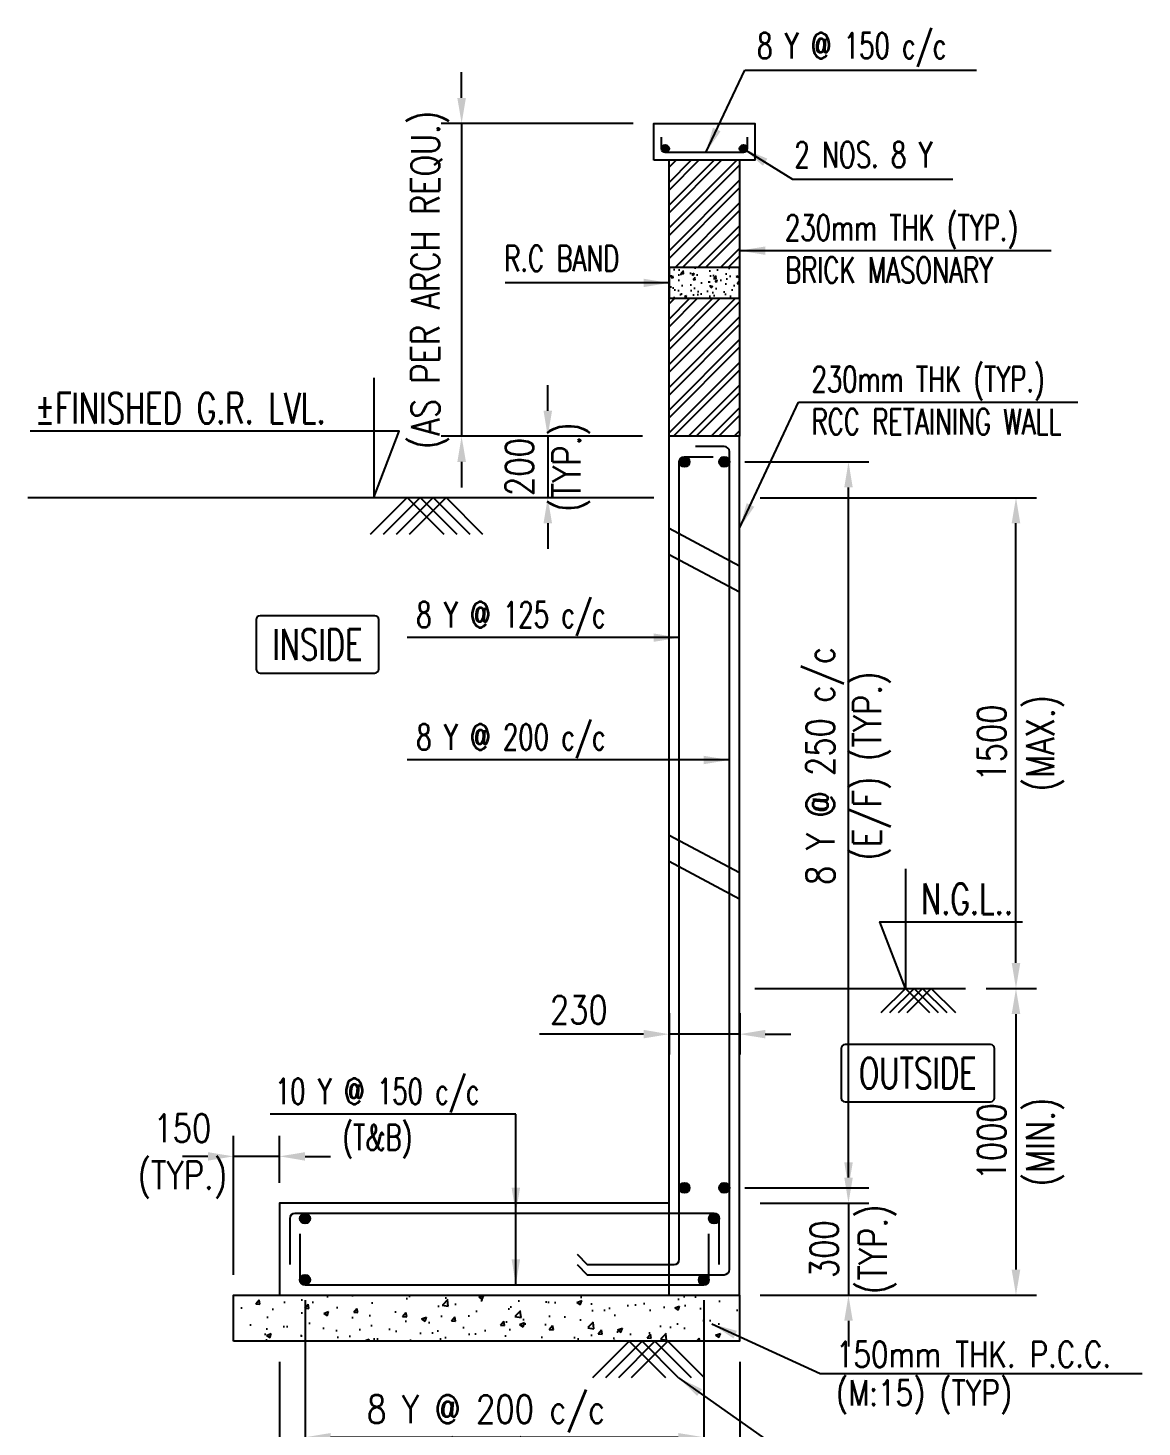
# Model space of a CAD drawing. Extents: x 455722 to 1142355, y -625363 to -272741.
# Drawn here: x 660923 to 671818, y -306547 to -292864 of the extents above; entities that cross this region are included whole.
import ezdxf
from ezdxf.enums import TextEntityAlignment as Align
from ezdxf.lldxf.tags import DXFTag

# ---------------------------------------------------------------- set-up
doc = ezdxf.new("R2010")
doc.units = 0
doc.header["$LTSCALE"] = 500
doc.header["$MEASUREMENT"] = 0
doc.layers.get('DEFPOINTS').update_dxf_attribs({"color": 4})
for name, color, linetype in [('NO. BEAM', 3, 'Continuous'), ('S- PILE CAP', 4, 'Continuous'), ('S-COLUMN', 1, 'Continuous'), ('S-CONCRET LINE', 4, 'Continuous'), ('S-DIM-1', 5, 'Continuous'), ('S-FOOTING', 4, 'Continuous'), ('S-HATCH', 253, 'Continuous'), ('S-LEVEL SECTION', 3, 'Continuous'), ('S-PCC', 9, 'Continuous'), ('S-REINFORCEMENT', 6, 'Continuous'), ('S-RETAINING WALL', 6, 'Continuous'), ('S-TEXT-1', 4, 'Continuous'), ('TITLE', 4, 'Continuous')]:
    doc.layers.add(name, color=color, linetype=linetype)
doc.layers.add('RIDE-PROFILE', color=8, linetype='Continuous', lineweight=25)
doc.styles.add('ROMANS', font='r.shx', dxfattribs={"width": 0.8, "height": 275, "bigfont": 'bigfont.shx'})
tags = doc.linetypes.add('HIDDEN', pattern=[0.375, 0.25, -0.125]).pattern_tags.tags
tags[6:7] = [DXFTag(74, 4), DXFTag(75, 0), DXFTag(340, '0'), DXFTag(46, 1.0), DXFTag(50, 0.0), DXFTag(44, 0.0), DXFTag(45, 0.0)]
tags[4:5] = [DXFTag(74, 4), DXFTag(75, 0), DXFTag(340, '0'), DXFTag(46, 1.0), DXFTag(50, 0.0), DXFTag(44, 0.0), DXFTag(45, 0.0)]
doc.dimstyles.new('dim100', dxfattribs={"dimtxt": 250, "dimasz": 250, "dimexe": 200, "dimexo": 200, "dimgap": 100, "dimtad": 1, "dimdec": 0, "dimzin": 0, "dimdsep": 46, "dimtxsty": 'ROMANS', "dimcen": 0, "dimclrd": 5, "dimclre": 5, "dimclrt": 4, "dimadec": 0, "dimazin": 0, "dimtfac": 1, "dimtdec": 0, "dimtix": 1, "dimtofl": 0, "dimtmove": 2, "dimatfit": 3, "dimfxl": 0, "dimtolj": 1, "dimtzin": 0, "dimlwd": -1, "dimlwe": -1, "dimarcsym": 0})
doc.dimstyles.new('dim33.33', dxfattribs={"dimtxt": 250, "dimasz": 250, "dimexe": 200, "dimexo": 200, "dimgap": 100, "dimtad": 1, "dimdec": 0, "dimlfac": 0.333331, "dimzin": 0, "dimdsep": 46, "dimtxsty": 'ROMANS', "dimcen": 0, "dimclrd": 5, "dimclre": 5, "dimclrt": 4, "dimadec": 0, "dimazin": 0, "dimtfac": 1, "dimtdec": 0, "dimtix": 1, "dimtofl": 0, "dimtmove": 2, "dimatfit": 3, "dimfxl": 0, "dimtolj": 1, "dimtzin": 0, "dimlwd": -1, "dimlwe": -1, "dimarcsym": 0})

# ---------------------------------------------------------------- blocks, each defined once
blk = doc.blocks.new('*D255')
at = {"layer": 'DEFPOINTS', "color": 0, "transparency": 16777216}
for p in [(667733, -297108, 0), (668947, -297108), (667733, -304208, 0)]:
    blk.add_point(p, dxfattribs=at)
at = {"layer": 'S-DIM-1', "color": 5, "transparency": 16777216}
for p, q in [((667933, -297108), (669147, -297108)), ((667933, -304208), (669147, -304208))]:
    blk.add_line(p, q, dxfattribs=at)
at = {"layer": 'S-DIM-1', "color": 5, "lineweight": -3, "transparency": 16777216}
blk.add_line((668947, -303958), (668947, -297358), dxfattribs=at)
at = {"layer": 'S-DIM-1', "color": 5, "transparency": 16777216}
for points in [[(668906, -297358), (668989, -297358), (668947, -297108)], [(668906, -303958), (668989, -303958), (668947, -304208)]]:
    blk.add_solid(points, dxfattribs=at)
at = {"layer": 'S-DIM-1', "color": 4, "transparency": 16777216, "insert": (668947, -300081), "char_height": 275, "attachment_point": 5, "rotation": 90, "style": 'ROMANS'}
blk.add_mtext('\\A1;8 Y @ 250 c/c\\P(E/F) (TYP.)', dxfattribs=at)
blk = doc.blocks.new('*D256')
at = {"layer": 'DEFPOINTS', "color": 0, "transparency": 16777216}
for p in [(667883, -304358), (667883, -305258), (668947, -305258)]:
    blk.add_point(p, dxfattribs=at)
at = {"layer": 'S-DIM-1', "color": 5, "lineweight": -3, "transparency": 16777216}
for p, q in [((668947, -304108), (668947, -303858)), ((668947, -304358), (668947, -305258)), ((668947, -305508), (668947, -305758))]:
    blk.add_line(p, q, dxfattribs=at)
at = {"layer": 'S-DIM-1', "color": 5, "transparency": 16777216}
for p, q in [((668083, -304358), (669147, -304358)), ((668083, -305258), (669147, -305258))]:
    blk.add_line(p, q, dxfattribs=at)
for points in [[(668906, -304108), (668989, -304108), (668947, -304358)], [(668906, -305508), (668989, -305508), (668947, -305258)]]:
    blk.add_solid(points, dxfattribs=at)
at = {"layer": 'S-DIM-1', "color": 4, "transparency": 16777216, "char_height": 275, "rotation": 90, "style": 'ROMANS'}
for s, insert, attachment_point in [('\\A1;(TYP.)', (669047, -304808), 2), ('\\A1;300', (668847, -304808), 8)]:
    blk.add_mtext(s, dxfattribs=dict(at, insert=insert, attachment_point=attachment_point))
blk = doc.blocks.new('*D257')
at = {"layer": 'DEFPOINTS', "color": 0, "transparency": 16777216}
for p in [(663633, -305108, -30), (667533, -305108, -19), (667533, -306647)]:
    blk.add_point(p, dxfattribs=at)
at = {"layer": 'S-DIM-1', "color": 5, "transparency": 16777216}
for p, q in [((663633, -305308), (663633, -306847)), ((667533, -305308), (667533, -306847)), ((663883, -306647), (667283, -306647))]:
    blk.add_line(p, q, dxfattribs=at)
for points in [[(663883, -306606), (663883, -306689), (663633, -306647)], [(667283, -306606), (667283, -306689), (667533, -306647)]]:
    blk.add_solid(points, dxfattribs=at)
at = {"layer": 'S-DIM-1', "color": 4, "transparency": 16777216, "insert": (665404, -306647), "char_height": 275, "attachment_point": 5, "style": 'ROMANS'}
blk.add_mtext('\\A1;8 Y @ 200 c/c\\P(T&B)', dxfattribs=at)
blk = doc.blocks.new('*D258')
at = {"layer": 'DEFPOINTS', "color": 0, "transparency": 16777216}
for p in [(663383, -305708, -30), (667883, -305708, -19), (667883, -307593)]:
    blk.add_point(p, dxfattribs=at)
at = {"layer": 'S-DIM-1', "color": 5, "transparency": 16777216}
for p, q in [((663383, -305908), (663383, -307793)), ((667883, -305908), (667883, -307793)), ((663633, -307593), (667633, -307593))]:
    blk.add_line(p, q, dxfattribs=at)
for points in [[(663633, -307551), (663633, -307635), (663383, -307593)], [(667633, -307551), (667633, -307635), (667883, -307593)]]:
    blk.add_solid(points, dxfattribs=at)
at = {"layer": 'S-DIM-1', "color": 4, "transparency": 16777216, "insert": (665409, -307593), "char_height": 275, "attachment_point": 5, "style": 'ROMANS'}
blk.add_mtext('\\A1;1500\\P(TYP.)', dxfattribs=at)
blk = doc.blocks.new('*D259')
at = {"layer": 'DEFPOINTS', "color": 0, "transparency": 16777216}
for p in [(670092, -302258), (667883, -305258), (670585, -305258)]:
    blk.add_point(p, dxfattribs=at)
at = {"layer": 'S-DIM-1', "color": 5, "transparency": 16777216}
for p, q in [((670292, -302258), (670785, -302258)), ((668083, -305258), (670785, -305258))]:
    blk.add_line(p, q, dxfattribs=at)
at = {"layer": 'S-DIM-1', "color": 5, "lineweight": -3, "transparency": 16777216}
blk.add_line((670585, -302508), (670585, -305008), dxfattribs=at)
at = {"layer": 'S-DIM-1', "color": 5, "transparency": 16777216}
for points in [[(670543, -302508), (670627, -302508), (670585, -302258)], [(670543, -305008), (670627, -305008), (670585, -305258)]]:
    blk.add_solid(points, dxfattribs=at)
at = {"layer": 'S-DIM-1', "color": 4, "transparency": 16777216, "char_height": 275, "rotation": 90, "style": 'ROMANS'}
for s, insert, attachment_point in [('\\A1;1000', (670485, -303758), 8), ('\\A1;(MIN.)', (670685, -303758), 2)]:
    blk.add_mtext(s, dxfattribs=dict(at, insert=insert, attachment_point=attachment_point))
blk = doc.blocks.new('*D260')
at = {"layer": 'DEFPOINTS', "color": 0, "transparency": 16777216}
for p in [(667883, -297458), (670585, -297458), (670092, -302258)]:
    blk.add_point(p, dxfattribs=at)
at = {"layer": 'S-DIM-1', "color": 5, "transparency": 16777216}
for p, q in [((668083, -297458), (670785, -297458)), ((670292, -302258), (670785, -302258))]:
    blk.add_line(p, q, dxfattribs=at)
at = {"layer": 'S-DIM-1', "color": 5, "lineweight": -3, "transparency": 16777216}
blk.add_line((670585, -302008), (670585, -297708), dxfattribs=at)
at = {"layer": 'S-DIM-1', "color": 5, "transparency": 16777216}
for points in [[(670543, -297708), (670627, -297708), (670585, -297458)], [(670543, -302008), (670627, -302008), (670585, -302258)]]:
    blk.add_solid(points, dxfattribs=at)
at = {"layer": 'S-DIM-1', "color": 4, "transparency": 16777216, "char_height": 275, "rotation": 90, "style": 'ROMANS'}
for s, insert, attachment_point in [('\\A1;{1500', (670485, -299858), 8), ('\\A1;(MAX.)}', (670685, -299858), 2)]:
    blk.add_mtext(s, dxfattribs=dict(at, insert=insert, attachment_point=attachment_point))
blk = doc.blocks.new('*D261')
at = {"layer": 'DEFPOINTS', "color": 0, "transparency": 16777216}
for p in [(662933, -303900), (663383, -304358), (662933, -305258)]:
    blk.add_point(p, dxfattribs=at)
at = {"layer": 'S-DIM-1', "color": 5, "transparency": 16777216}
for p, q in [((662933, -305058), (662933, -303700)), ((663383, -304158), (663383, -303700))]:
    blk.add_line(p, q, dxfattribs=at)
at = {"layer": 'S-DIM-1', "color": 5, "lineweight": -3, "transparency": 16777216}
for p, q in [((662683, -303900), (662433, -303900)), ((663383, -303900), (662933, -303900)), ((663633, -303900), (663883, -303900))]:
    blk.add_line(p, q, dxfattribs=at)
at = {"layer": 'S-DIM-1', "color": 5, "transparency": 16777216}
for points in [[(662683, -303859), (662683, -303942), (662933, -303900)], [(663633, -303859), (663633, -303942), (663383, -303900)]]:
    blk.add_solid(points, dxfattribs=at)
at = {"layer": 'S-DIM-1', "color": 4, "transparency": 16777216, "insert": (662433, -303900), "char_height": 275, "attachment_point": 5, "style": 'ROMANS'}
blk.add_mtext('\\A1;150\\P(TYP.)', dxfattribs=at)
blk = doc.blocks.new('*D262')
at = {"layer": 'DEFPOINTS', "color": 0, "transparency": 16777216}
for p in [(667133, -296858, -1), (666006, -297458), (667043, -297458, -1)]:
    blk.add_point(p, dxfattribs=at)
at = {"layer": 'S-DIM-1', "color": 5, "lineweight": -3, "transparency": 16777216}
for p, q in [((666006, -296608), (666006, -296358)), ((666006, -296858), (666006, -297458)), ((666006, -297708), (666006, -297958))]:
    blk.add_line(p, q, dxfattribs=at)
at = {"layer": 'S-DIM-1', "color": 5, "transparency": 16777216}
for p, q in [((666933, -296858), (665806, -296858)), ((666843, -297458), (665806, -297458))]:
    blk.add_line(p, q, dxfattribs=at)
for points in [[(665965, -296608), (666048, -296608), (666006, -296858)], [(665965, -297708), (666048, -297708), (666006, -297458)]]:
    blk.add_solid(points, dxfattribs=at)
at = {"layer": 'S-DIM-1', "color": 4, "transparency": 16777216, "insert": (666006, -297158), "char_height": 275, "attachment_point": 5, "rotation": 90, "style": 'ROMANS'}
blk.add_mtext('\\A1;200\\P(TYP.)', dxfattribs=at)
blk = doc.blocks.new('*D263')
at = {"layer": 'DEFPOINTS', "color": 0, "transparency": 16777216}
for p in [(667043, -293798), (665164, -296858), (667133, -296858)]:
    blk.add_point(p, dxfattribs=at)
at = {"layer": 'S-DIM-1', "color": 5, "lineweight": -3, "transparency": 16777216}
for p, q in [((665164, -293548), (665164, -293298)), ((665164, -293798), (665164, -296858)), ((665164, -297108), (665164, -297358))]:
    blk.add_line(p, q, dxfattribs=at)
at = {"layer": 'S-DIM-1', "color": 5, "transparency": 16777216}
for p, q in [((666843, -293798), (664964, -293798)), ((666933, -296858), (664964, -296858))]:
    blk.add_line(p, q, dxfattribs=at)
for points in [[(665122, -293548), (665206, -293548), (665164, -293798)], [(665122, -297108), (665206, -297108), (665164, -296858)]]:
    blk.add_solid(points, dxfattribs=at)
at = {"layer": 'S-DIM-1', "color": 4, "transparency": 16777216, "insert": (664855, -295328), "char_height": 275, "attachment_point": 5, "rotation": 90, "style": 'ROMANS'}
blk.add_mtext('\\A1;(AS PER ARCH REQU.)', dxfattribs=at)
blk = doc.blocks.new('*D347')
at = {"layer": 'DEFPOINTS', "color": 0, "transparency": 16777216}
for p in [(667193, -302300, -19), (667883, -302300, -19), (667193, -302705)]:
    blk.add_point(p, dxfattribs=at)
at = {"layer": 'S-DIM-1', "color": 5, "transparency": 16777216}
for p, q in [((667193, -302500), (667193, -302905)), ((667883, -302500), (667883, -302905))]:
    blk.add_line(p, q, dxfattribs=at)
at = {"layer": 'S-DIM-1', "color": 5, "lineweight": -3, "transparency": 16777216}
for p, q in [((666943, -302705), (665927, -302705)), ((667883, -302705), (667193, -302705)), ((668133, -302705), (668383, -302705))]:
    blk.add_line(p, q, dxfattribs=at)
at = {"layer": 'S-DIM-1', "color": 5, "transparency": 16777216}
for points in [[(666943, -302663), (666943, -302746), (667193, -302705)], [(668133, -302663), (668133, -302746), (667883, -302705)]]:
    blk.add_solid(points, dxfattribs=at)
at = {"layer": 'S-DIM-1', "color": 4, "transparency": 16777216, "insert": (666310, -302467), "char_height": 275, "attachment_point": 5, "style": 'ROMANS'}
blk.add_mtext('\\A1;230', dxfattribs=at)

msp = doc.modelspace()

# ---------------------------------------------------------------- hatches: boundary and pattern name
at = {"layer": 'S-HATCH'}
h = msp.add_hatch(dxfattribs=at)
h.set_pattern_fill('ANSI32', color=256, scale=420, style=0)
h.set_pattern_definition([(45, (-8024004.7, 103945.94), (-111.369318, 111.369318), []), (45, (-8023930.46, 103945.94), (-111.369318, 111.369318), [])])
h.paths.add_polyline_path([(667192.586, -295207.68), (667882.586, -295207.68), (667882.586, -294157.68), (667192.586, -294157.68)])
h.paths.add_polyline_path([(667882.586, -295507.68), (667192.586, -295507.68), (667192.586, -296857.68), (667882.586, -296857.68)])
at = {"layer": 'S-PCC', "linetype": 'ByBlock'}
h = msp.add_hatch(dxfattribs=at)
h.set_pattern_fill('AR-CONC,_O', color=256, scale=30)
h.set_pattern_definition([(50, (-17656208.87, 1114632.25), (215.1780548, -18.8256405), [22.5, -247.5]), (355, (-17656208.87, 1114632.25), (-41.6254, 225.65764), [18, -198]), (100.4514445, (-17656190.94, 1114630.68), (173.552654, 206.8319973), [19.1220576, -210.3426336]), (46.1842, (-17656208.87, 1114692.25), (320.1723992, -49.6557842), [33.75, -371.25]), (96.6356355, (-17656182.2, 1114688.1), (280.3985837, 292.23558), [28.6831026, -315.514128]), (351.184164, (-17656208.87, 1114692.25), (280.3985835, 292.23558), [27, -297.0000003]), (21, (-17656178.87, 1114677.25), (179.0721156, -120.7856672), [22.5, -247.5]), (326, (-17656178.87, 1114677.25), (72.9945996, 217.5450135), [18, -198]), (71.4514447, (-17656163.95, 1114667.19), (252.066713, 96.7593458), [19.122057, -210.3426336]), (37.5, (-17656208.87, 1114632.25), (3.6479566, 99.86815615), [0, -195.6, 0, -201, 0, -198.75]), (7.5, (-17656208.87, 1114632.25), (78.92086123, 118.32351356), [0, -114.6, 0, -191.1, 0, -75.75]), (327.5, (-17656275.77, 1114632.25), (160.14673085, -6.76646152), [0, -75, 0, -234, 0, -310.5]), (317.5, (-17656305.77, 1114632.25), (174.9558508, 30.0314947), [0, -97.5, 0, -155.4, 0, -220.5])])
h.paths.add_polyline_path([(667882.586, -295207.68), (667192.586, -295207.68), (667192.586, -295507.68), (667882.586, -295507.68)])
h = msp.add_hatch(dxfattribs=at)
h.set_pattern_fill('AR-CONC,_O', color=256, scale=66.666667)
h.set_pattern_definition([(50, (-16434324.84, 106069.54), (478.173455, -41.834757), [50, -550]), (355, (-16434324.84, 106069.54), (-92.500889, 501.461422), [40, -440]), (100.4514445, (-16434285, 106066.05), (385.672564, 459.626661), [42.493461, -467.428075]), (46.1842, (-16434324.84, 106202.9), (711.49422, -110.346187), [75, -825]), (96.6356355, (-16434265.55, 106193.7), (623.107964, 649.4124), [63.740228, -701.142507]), (351.184164, (-16434324.84, 106202.9), (623.107963, 649.4124), [60, -660]), (21, (-16434258.17, 106169.54), (397.938035, -268.412594), [50, -550]), (326, (-16434258.17, 106169.54), (162.210221, 483.433363), [40, -440]), (71.4514447, (-16434225, 106147.17), (560.148251, 215.020769), [42.49346, -467.428075]), (37.5, (-16434324.84, 106069.54), (8.1065702, 221.9292359), [0, -434.6666667, 0, -446.6666667, 0, -441.6666667]), (7.5, (-16434324.84, 106069.54), (175.3796916, 262.9411413), [0, -254.6666667, 0, -424.6666667, 0, -168.3333333]), (327.5, (-16434473.5, 106069.54), (355.8816241, -15.0365812), [0, -166.6666667, 0, -520, 0, -690]), (317.5, (-16434540.17, 106069.54), (388.7907796, 66.736655), [0, -216.6666667, 0, -345.3333333, 0, -490])])
h.paths.add_polyline_path([(662932.586, -305707.808), (662932.586, -305257.808), (667882.586, -305257.68), (667882.586, -305707.68)])

# ---------------------------------------------------------------- linework, layer by layer
at = {"layer": 'NO. BEAM', "color": 7, "elevation": -8.324}
for points in [[(664314.005, -298612.742), (663194.005, -298612.742, 0.414213562), (663154.005, -298652.742), (663154.005, -299132.742, 0.414213562), (663194.005, -299172.742), (664314.005, -299172.742, 0.414213562), (664354.005, -299132.742), (664354.005, -298652.742, 0.414213562)], [(670335.134, -302806.692), (668915.134, -302806.692, 0.414213562), (668875.134, -302846.692), (668875.134, -303326.692, 0.414213562), (668915.134, -303366.692), (670335.134, -303366.692, 0.414213562), (670375.134, -303326.692), (670375.134, -302846.692, 0.414213562)]]:
    msp.add_lwpolyline(points, format="xyb", close=True, dxfattribs=at)
at = {"layer": 'RIDE-PROFILE', "color": 2, "linetype": 'HIDDEN', "ltscale": 1000}
for p, q in [((667192.586, -297757.68, -9.124), (667882.586, -298125.023, -9.124)), ((667192.586, -298012.579, -9.124), (667882.586, -298379.922, -9.124)), ((667192.586, -300757.68, -9.124), (667882.586, -301125.023, -9.124)), ((667192.586, -301012.579, -9.124), (667882.586, -301379.922, -9.124))]:
    msp.add_line(p, q, dxfattribs=at)
at = {"layer": 'S- PILE CAP', "color": 8, "linetype": 'HIDDEN', "ltscale": 1500}
msp.add_line((667192.586, -305257.68, -8.324), (667192.586, -304357.68, -8.324), dxfattribs=at)
at = {"layer": 'S-COLUMN', "color": 4}
msp.add_line((667192.586, -296818.676, -8.324), (667192.586, -294157.68, -8.324), dxfattribs=at)
at = {"layer": 'S-COLUMN', "color": 4, "elevation": -8.324}
for points in [[(667192.586, -296857.68), (667192.586, -294157.68)], [(667882.586, -294157.68), (667882.586, -296857.68)]]:
    msp.add_lwpolyline(points, dxfattribs=at)
at = {"layer": 'S-CONCRET LINE', "elevation": -8.324}
msp.add_lwpolyline([(667042.586, -294157.68), (667042.586, -293797.68), (668032.586, -293797.68), (668032.586, -294157.68)], close=True, dxfattribs=at)
at = {"layer": 'S-FOOTING', "elevation": -8.324}
msp.add_lwpolyline([(667192.586, -304357.68), (663382.586, -304357.808), (663382.586, -305257.808), (667882.586, -305257.68)], dxfattribs=at)
at = {"layer": 'S-LEVEL SECTION'}
for p, q in [((660923.414, -297457.68, -8.324), (667042.586, -297457.68, -8.324)), ((668032.586, -302257.68, -8.324), (670092.288, -302257.68, -8.324))]:
    msp.add_line(p, q, dxfattribs=at)
at = {"layer": 'S-LEVEL SECTION', "elevation": -8.324}
for points in [[(664303.934, -296287.28), (664303.934, -297457.68), (664553.934, -296807.68), (660943.305, -296807.68)], [(669503.621, -301087.28), (669503.621, -302257.68), (669253.621, -301607.68), (670647.351, -301607.68)]]:
    msp.add_lwpolyline(points, dxfattribs=at)
at = {"layer": 'S-PCC', "elevation": -8.324}
for points in [[(667882.586, -295207.68), (667192.586, -295207.68), (667192.586, -295507.68), (667882.586, -295507.68)], [(662932.586, -305707.808), (662932.586, -305257.808), (667882.586, -305257.68), (667882.586, -305707.68)]]:
    msp.add_lwpolyline(points, close=True, dxfattribs=at)
for points in [[(664273.661, -297815.652), (664631.634, -297457.68), (664989.607, -297815.652)], [(664400.224, -297815.652), (664758.197, -297457.68), (665116.169, -297815.652)], [(664526.786, -297815.652), (664884.759, -297457.68), (665242.732, -297815.652)], [(664653.349, -297815.652), (665011.322, -297457.68), (665369.294, -297815.652)], [(669742.269, -302496.328), (669503.621, -302257.68), (669264.972, -302496.328)], [(669826.644, -302496.328), (669587.996, -302257.68), (669349.347, -302496.328)], [(669911.019, -302496.328), (669672.371, -302257.68), (669433.722, -302496.328)], [(669995.394, -302496.328), (669756.746, -302257.68), (669518.097, -302496.328)], [(667159.785, -306065.687), (666801.812, -305707.714), (666443.84, -306065.687)], [(667286.348, -306065.687), (666928.375, -305707.714), (666570.402, -306065.687)], [(667412.91, -306065.687), (667054.937, -305707.714), (666696.965, -306065.687)], [(667539.473, -306065.687), (667181.5, -305707.714), (666823.527, -306065.687)]]:
    msp.add_lwpolyline(points, dxfattribs=at)
at = {"layer": 'S-REINFORCEMENT', "color": 5, "elevation": -8.324}
msp.add_lwpolyline([(667957.586, -293932.68), (667957.586, -294045.18, -0.414213562), (667920.086, -294082.68), (667155.086, -294082.68, -0.414213562), (667117.586, -294045.18), (667117.586, -293932.68)], format="xyb", dxfattribs=at)
at = {"layer": 'S-REINFORCEMENT', "color": 5, "const_width": 37.5, "elevation": -8.324}
for points in [[(667136.336, -294045.18, 1), (667173.836, -294045.18, 1)], [(667938.836, -294045.18, -1), (667901.336, -294045.18, -1)]]:
    msp.add_lwpolyline(points, format="xyb", close=True, dxfattribs=at)
at = {"layer": 'S-REINFORCEMENT', "color": 5, "ltscale": 10, "elevation": -8.324}
for points in [[(666292.586, -304957.68), (666392.586, -305057.68), (667732.586, -305057.68, 0.414213562), (667782.586, -305007.68), (667782.586, -297007.68, 0.414213562), (667732.586, -296957.68), (667452.586, -296957.68)], [(666292.586, -304857.68), (666392.586, -304957.68), (667242.586, -304957.68, 0.414213562), (667292.586, -304907.68), (667292.586, -297107.68, -0.414213562), (667342.586, -297057.68), (667622.586, -297057.68)], [(667682.586, -304957.68), (667682.586, -304507.68, 0.414213562), (667632.586, -304457.68), (663532.586, -304457.808, 0.414213562), (663482.586, -304507.808), (663482.586, -304957.808)], [(663582.586, -304657.808), (663582.586, -305107.808, 0.414213562), (663632.586, -305157.808), (667532.586, -305157.68, 0.414213562), (667582.586, -305107.68), (667582.586, -304657.68)]]:
    msp.add_lwpolyline(points, format="xyb", dxfattribs=at)
at = {"layer": 'S-REINFORCEMENT', "color": 5, "ltscale": 10, "const_width": 50}
for points, elevation in [([(667317.586, -297107.68, 1), (667367.586, -297107.68, 1)], -8.324), ([(667707.586, -297107.68, 1), (667757.586, -297107.68, 1)], -8.324), ([(667317.586, -304207.678, 1), (667367.586, -304207.678, 1)], -8.324), ([(667707.586, -304207.678, 1), (667757.586, -304207.678, 1)], -8.324), ([(663657.586, -304507.808, 1), (663607.586, -304507.808, 1)], -19.051), ([(667607.586, -304507.68, -1), (667657.586, -304507.68, -1)], -8.324), ([(663657.586, -305107.808, -1), (663607.586, -305107.808, -1)], -19.051), ([(667557.586, -305107.68, -1), (667507.586, -305107.68, -1)], -8.324)]:
    msp.add_lwpolyline(points, format="xyb", close=True, dxfattribs=dict(at, elevation=elevation))
at = {"layer": 'S-REINFORCEMENT', "color": 5}
for centre in [(667155.086, -294045.18, -8.324), (667920.086, -294045.18, -8.324)]:
    msp.add_circle(centre, 37.5, dxfattribs=at)
at = {"layer": 'S-REINFORCEMENT', "color": 5, "ltscale": 10}
for centre in [(667342.586, -297107.68, -8.324), (667732.586, -297107.68, -8.324), (667342.586, -304207.678, -8.324), (667732.586, -304207.678, -8.324), (663632.586, -304507.808, -19.051), (667632.586, -304507.68, -8.324), (663632.586, -305107.808, -19.051), (667532.586, -305107.68, -8.324)]:
    msp.add_circle(centre, 50, dxfattribs=at)
at = {"layer": 'S-RETAINING WALL', "color": 4}
msp.add_line((667882.586, -296857.68, -8.324), (667192.586, -296857.68, -8.324), dxfattribs=at)
at = {"layer": 'S-RETAINING WALL', "color": 4, "elevation": -8.324}
for points in [[(667192.586, -304357.68), (667192.586, -296857.68)], [(667882.586, -305257.68), (667882.586, -296857.68)]]:
    msp.add_lwpolyline(points, dxfattribs=at)

# ---------------------------------------------------------------- texts
at = {"layer": 'S-LEVEL SECTION', "style": 'ROMANS', "width": 0.7}
for s, p in [('%%PFINISHED G.R. LVL.', (660990.068, -296582.68, -8.324)), ('N.G.L..', (669656.425, -301382.68, -8.324))]:
    msp.add_text(s, height=300, dxfattribs=at).set_placement(p, align=Align.MIDDLE_LEFT)
at = {"layer": 'S-TEXT-1', "style": 'ROMANS'}
for s, width, p in [('8 Y @ 150 c/c', 0.7, (668053.086, -293036.925, -8.324)), ('2 NOS. 8 Y', 0.7, (668417.92, -294102.809, -8.324)), ('230mm THK (TYP.)', 0.7, (668325.92, -294817.178, -8.324)), ('R.C BAND', 0.7, (665580.359, -295117.68, -8.324)), ('BRICK MASONARY', 0.7, (668325.92, -295231.463, -8.324)), ('230mm THK (TYP.)', 0.7, (668585.888, -296299.446, -8.324)), ('RCC RETAINING WALL', 0.7, (668585.888, -296713.731, -8.324)), ('8 Y @ 125 c/c', 0.7, (664720.627, -298601.998, -8.324)), ('8 Y @ 200 c/c', 0.7, (664720.627, -299798.456, -8.324)), ('10 Y @ 150 c/c', 0.7, (663338.234, -303263.059, -8.324)), ('(T&B)', 0.7, (663998.125, -303713.059, -8.324)), ('150mm THK. P.C.C.', 0.8, (668824.258, -305836.394, 181.263)), ('(M:15) (TYP)', 0.8, (668824.258, -306212.966, 181.263))]:
    msp.add_text(s, height=250, dxfattribs=dict(at, width=width)).set_placement(p, align=Align.MIDDLE_LEFT)
at = {"layer": 'TITLE', "color": 2, "style": 'ROMANS', "width": 0.7}
for s, p in [('INSIDE', (663754.005, -298892.742, -8.324)), ('OUTSIDE', (669625.134, -303086.692, -8.324))]:
    msp.add_text(s, height=300, dxfattribs=at).set_placement(p, align=Align.MIDDLE_CENTER)

# ---------------------------------------------------------------- dimensions: what is measured, and where the dimension line sits
at = {"layer": 'S-DIM-1'}
for base, p1, p2, angle, text, override, picture, middle in [((665164.086, -296857.68, -8.324), (667042.586, -293797.68, -8.324), (667132.586, -296857.68, -8.324), 90, '(AS PER ARCH REQU.)', {"dimtofl": 1, "dimtmove": 0, "dimlwd": 65533}, '*D263', (664854.563, -295327.68, -8.324)), ((670585.094, -297457.68, -8.324), (670092.288, -302257.68, -8.324), (667882.586, -297457.68, -8.324), 270, '{1500\\X(MAX.)}', {"dimtxt": 250, "dimasz": 250, "dimtxsty": 'ROMANS', "dimtofl": 1, "dimtmove": 0, "dimlwd": 65533}, '*D260', (670585.094, -299857.68, -8.324)), ((670585.094, -305257.68, -8.324), (670092.288, -302257.68, -8.324), (667882.586, -305257.68, -8.324), 90, '<>\\X(MIN.)', {"dimtxt": 250, "dimasz": 250, "dimtofl": 1, "dimtmove": 0, "dimlwd": 65533}, '*D259', (670585.094, -303757.68, -8.324)), ((668947.218, -305257.68, -8.324), (667882.586, -304357.68, -8.324), (667882.586, -305257.68, -8.324), 90, '<>\\X(TYP.)', {"dimtxt": 250, "dimasz": 250, "dimtofl": 1, "dimtmove": 0, "dimlwd": 65533}, '*D256', (668947.218, -304807.68, -8.324))]:
    dim = msp.add_linear_dim(base=base, p1=p1, p2=p2, angle=angle, text=text, dimstyle='dim33.33', override=override, dxfattribs=at)
    dim.commit()
    dim.dimension.update_dxf_attribs({"geometry": picture, "text_midpoint": middle})
for base, p1, p2, angle, text, override, picture, middle in [((666006.469, -297457.68, -7.071), (667132.586, -296857.68, -8.324), (667042.586, -297457.68, -8.324), 90, '<>\\X(TYP.)', {"dimtofl": 1, "dimtmove": 0, "dimlwd": 65533}, '*D262', (666006.469, -297157.68, -7.071)), ((668947.218, -297107.68, -8.324), (667732.586, -304207.678, -8.324), (667732.586, -297107.68, -8.324), 90, '8 Y @ 250 c/c\\X(E/F) (TYP.)', {"dimtxt": 250, "dimasz": 250, "dimtofl": 1, "dimtmove": 0, "dimlwd": 65533}, '*D255', (668947.218, -300080.913, -8.324)), ((662932.586, -303900.351, -19.051), (663382.586, -304357.808, -19.051), (662932.586, -305257.808, -19.051), 180, '<>\\X(TYP.)', {"dimtxt": 250, "dimasz": 250, "dimtofl": 1, "dimtmove": 1, "dimlwd": 65533}, '*D261', (662432.586, -303900.351, -19.051))]:
    dim = msp.add_linear_dim(base=base, p1=p1, p2=p2, angle=angle, text=text, dimstyle='dim33.33', override=override, dxfattribs=at)
    dim.commit()
    dim.dimension.update_dxf_attribs({"geometry": picture, "text_midpoint": middle, "dimtype": 160})
dim = msp.add_linear_dim(base=(667192.586, -302704.775, 11.093), p1=(667882.586, -302300.094, -8.324), p2=(667192.586, -302300.094, -8.324), dimstyle='dim33.33', override={"dimtofl": 1, "dimtmove": 0, "dimlwd": 65533}, dxfattribs=at)
dim.commit()
dim.dimension.update_dxf_attribs({"geometry": '*D347', "text_midpoint": (666309.729, -302704.775, 11.093), "dimtype": 160})
for base, p1, p2, text, override, picture, middle in [((667532.586, -306647.371, 11.093), (663632.586, -305107.808, -19.051), (667532.586, -305107.68, -8.324), '8 Y @ 200 c/c\\X(T&B)', {"dimtxt": 250, "dimasz": 250, "dimtxsty": 'ROMANS', "dimtmove": 0}, '*D257', (665403.918, -306647.371, 11.093)), ((667882.586, -307592.928, 11.093), (663382.586, -305707.808, -19.051), (667882.586, -305707.68, -8.324), '<>\\X(TYP.)', {"dimtxt": 250, "dimasz": 250, "dimtmove": 0}, '*D258', (665409.297, -307592.928, 11.093))]:
    dim = msp.add_linear_dim(base=base, p1=p1, p2=p2, text=text, dimstyle='dim33.33', override=override, dxfattribs=at)
    dim.commit()
    dim.dimension.update_dxf_attribs({"geometry": picture, "text_midpoint": middle, "dimtype": 160})

# ---------------------------------------------------------------- leaders
for points, override in [([(665693.906, -304457.68, -8.324), (665693.906, -303488.059, -8.324), (663293.158, -303488.059, -8.324)], {"dimtad": 0, "dimarcsym": 1}), ([(665693.906, -305157.68, -8.324), (665693.906, -303488.059, -8.324), (663293.158, -303488.059, -8.324)], {"dimgap": 100, "dimtad": 0, "dimarcsym": 1})]:
    msp.add_leader(points, dimstyle='dim100', override=override)
for points, dimstyle in [([(667552.086, -294082.68, -8.324), (667933.086, -293276.925, -8.324), (670198.656, -293276.925, -8.324)], 'dim33.33'), ([(667920.086, -294045.18, -8.324), (668399.156, -294342.809, -8.324), (669966.526, -294342.809, -8.324)], 'dim33.33'), ([(667882.586, -295042.178, -8.324), (670928.783, -295042.178, -8.324)], 'dim100'), ([(667192.586, -295357.68, -8.324), (665590.086, -295357.68, -8.324)], 'dim33.33'), ([(667882.586, -297755.871, -8.324), (668457.853, -296524.446, -8.324), (671188.751, -296524.446, -8.324)], 'dim100'), ([(667291.51, -298826.998, -8.324), (664632.056, -298826.998, -8.324)], 'dim100'), ([(667781.51, -300023.456, -8.324), (664632.056, -300023.456, -8.324)], 'dim100'), ([(667612.086, -305539.223, -8.324), (668668.586, -306024.68, -8.324), (671817.511, -306024.68, -8.324)], 'dim100'), ([(667286.348, -306065.687, -8.324), (668613.164, -307000.116, -8.324), (671762.088, -307000.116, -8.324)], 'dim100')]:
    msp.add_leader(points, dimstyle=dimstyle, dxfattribs=at)

doc.saveas('drawing.dxf')
